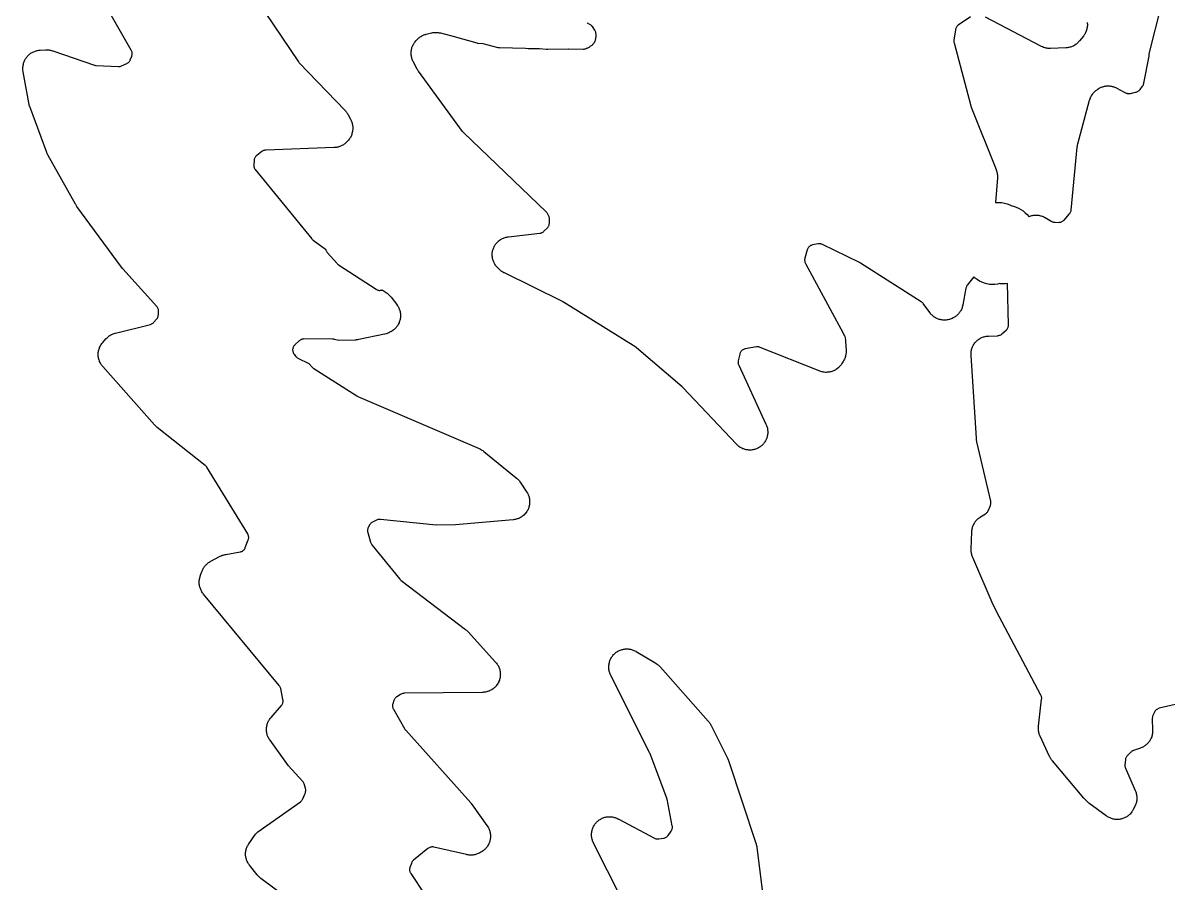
# Model space of a CAD drawing. Header units: millimetres. Extents: x 0 to 194, y 0 to 298.
# Drawn here: x 0.5 to 50.5, y 151.4 to 189 of the extents above; entities that cross this region are included whole.
import ezdxf

# ---------------------------------------------------------------- set-up
doc = ezdxf.new("R2010")
doc.units = ezdxf.units.MM
doc.layers.add('CUT', color=7, linetype='CONTINUOUS')

msp = doc.modelspace()

# ---------------------------------------------------------------- linework, layer by layer
at = {"layer": 'CUT'}
for points in [[(12.5627, 150.355), (10.8647, 151.6258), (10.8493, 151.6378), (10.8191, 151.6625), (10.79, 151.6886), (10.769, 151.709), (10.7423, 151.7375), (10.7168, 151.7671), (10.7043, 151.7822), (10.3696, 152.2067), (10.3567, 152.2239), (10.3317, 152.259), (10.3083, 152.2952), (10.2922, 152.3232), (10.2725, 152.3615), (10.2591, 152.3908), (10.2431, 152.4308), (10.2325, 152.4613), (10.2204, 152.5027), (10.2129, 152.534), (10.2048, 152.5764), (10.2003, 152.6083), (10.1963, 152.6512), (10.1949, 152.6814), (10.1962, 152.7227), (10.1988, 152.7548), (10.2042, 152.7975), (10.2099, 152.8292), (10.2194, 152.8712), (10.228, 152.9022), (10.2415, 152.9431), (10.2531, 152.9732), (10.2704, 153.0126), (10.2848, 153.0414), (10.3058, 153.079), (10.3285, 153.1155), (10.3404, 153.1334), (10.6354, 153.5593), (10.6472, 153.5756), (10.6705, 153.6062), (10.6824, 153.6165), (10.7158, 153.6426), (10.7329, 153.6553), (12.5958, 154.9742), (12.6204, 154.9936), (12.6428, 155.0155), (12.6629, 155.0396), (12.6803, 155.0656), (12.6949, 155.0933), (12.791, 155.3018), (12.8019, 155.3286), (12.8101, 155.3564), (12.8156, 155.3848), (12.8164, 155.3932), (12.8228, 155.4201), (12.8268, 155.4492), (12.828, 155.4786), (12.8262, 155.508), (12.8216, 155.5371), (12.8142, 155.5656), (12.7538, 155.7575), (12.7424, 155.7879), (12.7278, 155.8168), (12.7101, 155.8441), (12.6896, 155.8692), (12.0766, 156.5437), (11.2649, 157.6579), (11.2526, 157.6757), (11.2288, 157.7118), (11.2068, 157.7491), (11.1917, 157.7778), (11.1733, 157.817), (11.161, 157.847), (11.1466, 157.8878), (11.1372, 157.9189), (11.1267, 157.9609), (11.1204, 157.9927), (11.114, 158.0355), (11.1107, 158.0677), (11.1085, 158.111), (11.1083, 158.1434), (11.1103, 158.1866), (11.1132, 158.2189), (11.1193, 158.2618), (11.1254, 158.2936), (11.1355, 158.3357), (11.1446, 158.3668), (11.1588, 158.4077), (11.1708, 158.4378), (11.1888, 158.4772), (11.2037, 158.506), (11.2254, 158.5435), (11.243, 158.5707), (11.2682, 158.6059), (11.2951, 158.6398), (11.3089, 158.6565), (11.7629, 159.1764), (11.7819, 159.2005), (11.7983, 159.2264), (11.8119, 159.2538), (11.8227, 159.2825), (11.8305, 159.3121), (11.8353, 159.3424), (11.8369, 159.373), (11.8354, 159.4036), (11.8308, 159.4339), (11.7314, 159.9193), (11.7241, 159.9477), (11.714, 159.9753), (11.7014, 160.0018), (11.6862, 160.0269), (11.6686, 160.0504), (8.3597, 164.0477), (8.3454, 164.0659), (8.3178, 164.1029), (8.2921, 164.1414), (8.2744, 164.1711), (8.2528, 164.212), (8.2383, 164.2434), (8.221, 164.2863), (8.2097, 164.319), (8.1969, 164.3635), (8.1891, 164.3972), (8.1809, 164.4427), (8.1765, 164.477), (8.1731, 164.5231), (8.1723, 164.5577), (8.1736, 164.604), (8.1763, 164.6385), (8.1824, 164.6843), (8.1887, 164.7184), (8.1994, 164.7633), (8.2124, 164.8077), (8.2194, 164.8297), (8.2901, 165.0318), (8.2974, 165.0512), (8.313, 165.0898), (8.3302, 165.1276), (8.3445, 165.1553), (8.3652, 165.1914), (8.382, 165.2177), (8.4059, 165.2517), (8.425, 165.2763), (8.452, 165.3079), (8.4733, 165.3306), (8.5031, 165.3597), (8.5264, 165.3803), (8.5587, 165.4065), (8.5839, 165.4249), (8.6185, 165.4479), (8.6541, 165.4693), (8.6722, 165.4796), (9.0645, 165.6912), (9.0865, 165.7024), (9.1312, 165.7234), (9.1769, 165.7419), (9.2119, 165.7539), (9.2594, 165.7673), (9.3076, 165.7781), (9.3318, 165.7828), (9.9546, 165.8867), (9.9824, 165.8927), (10.0094, 165.9013), (10.0356, 165.9124), (10.0606, 165.926), (10.0841, 165.9418), (10.1061, 165.9598), (10.1263, 165.9799), (10.1445, 166.0017), (10.1605, 166.0251), (10.1743, 166.05), (10.1856, 166.076), (10.3148, 166.4159), (10.3241, 166.4448), (10.3305, 166.4746), (10.3338, 166.5049), (10.3341, 166.5354), (10.3312, 166.5657), (10.3253, 166.5956), (10.3164, 166.6247), (10.3046, 166.6527), (10.29, 166.6795), (8.4995, 169.594), (8.4847, 169.6158), (8.4681, 169.6362), (8.4498, 169.6551), (8.4299, 169.6723), (6.3292, 171.3327), (6.3138, 171.3455), (6.2837, 171.3715), (6.2547, 171.399), (6.227, 171.4276), (6.2134, 171.4423), (3.9608, 173.9871), (3.9469, 174.0037), (3.9197, 174.0376), (3.8942, 174.0727), (3.8764, 174.0999), (3.8544, 174.1373), (3.8393, 174.1661), (3.821, 174.2054), (3.8087, 174.2355), (3.7943, 174.2765), (3.785, 174.3076), (3.7746, 174.3498), (3.7683, 174.3817), (3.762, 174.4246), (3.7589, 174.457), (3.7568, 174.5003), (3.7567, 174.5328), (3.7588, 174.5762), (3.7619, 174.6085), (3.7681, 174.6515), (3.7743, 174.6834), (3.7847, 174.7256), (3.7939, 174.7567), (3.8083, 174.7977), (3.8205, 174.8278), (3.8387, 174.8672), (3.8538, 174.896), (3.8757, 174.9335), (3.8935, 174.9607), (3.9189, 174.9958), (3.946, 175.0297), (3.96, 175.0463), (4.0966, 175.2012), (4.112, 175.2178), (4.1436, 175.2502), (4.1768, 175.281), (4.2029, 175.3027), (4.239, 175.33), (4.2671, 175.3491), (4.3058, 175.3726), (4.3357, 175.3887), (4.3766, 175.4082), (4.4079, 175.4213), (4.4505, 175.4366), (4.4939, 175.4497), (4.5157, 175.4557), (6.0362, 175.8334), (6.0651, 175.8421), (6.0929, 175.8537), (6.1195, 175.868), (6.1444, 175.8849), (6.1675, 175.9043), (6.1886, 175.9258), (6.3118, 176.065), (6.3299, 176.0877), (6.3458, 176.112), (6.3593, 176.1377), (6.3702, 176.1646), (6.3784, 176.1925), (6.384, 176.221), (6.3867, 176.2499), (6.3938, 176.402), (6.3937, 176.4312), (6.3908, 176.4603), (6.3851, 176.4889), (6.3766, 176.5169), (6.3655, 176.5438), (6.3517, 176.5696), (6.3356, 176.5939), (6.3171, 176.6166), (4.8397, 178.2591), (4.8254, 178.2758), (4.7907, 178.3184), (4.7773, 178.3357), (2.8272, 180.9834), (2.8111, 181.0067), (2.7729, 181.066), (2.7584, 181.0903), (1.5703, 183.2182), (1.5622, 183.2334), (1.5466, 183.2642), (1.5321, 183.2955), (1.5188, 183.3274), (1.5125, 183.3435), (0.7652, 185.3549), (0.7586, 185.3739), (0.7464, 185.412), (0.7358, 185.4506), (0.727, 185.4897), (0.723, 185.5093), (0.4801, 186.8624), (0.4764, 186.8868), (0.4704, 186.9358), (0.467, 186.9851), (0.4665, 187.0221), (0.4686, 187.0715), (0.4734, 187.1206), (0.476, 187.1416), (0.4793, 187.16), (0.488, 187.2029), (0.4989, 187.2455), (0.5085, 187.2769), (0.5235, 187.3182), (0.5362, 187.3485), (0.5551, 187.3881), (0.5707, 187.4171), (0.5933, 187.4547), (0.6117, 187.482), (0.6379, 187.5172), (0.6588, 187.5426), (0.6883, 187.5751), (0.7116, 187.5983), (0.7442, 187.6278), (0.7696, 187.6486), (0.8049, 187.6748), (0.8322, 187.6931), (0.8699, 187.7156), (0.8989, 187.7311), (0.9386, 187.75), (0.9689, 187.7626), (1.0102, 187.7774), (1.0417, 187.787), (1.0843, 187.7978), (1.1165, 187.8042), (1.1599, 187.8108), (1.2036, 187.8152), (1.2255, 187.8169), (1.4612, 187.8292), (1.4827, 187.8298), (1.5257, 187.83), (1.5687, 187.8281), (1.6008, 187.8251), (1.6434, 187.8192), (1.6751, 187.8132), (1.7169, 187.8031), (1.7582, 187.7911), (1.7787, 187.7847), (3.5885, 187.1635), (3.6154, 187.1557), (3.643, 187.1504), (3.6709, 187.1476), (4.6372, 187.0994), (4.6655, 187.0993), (4.6938, 187.1019), (4.7216, 187.1072), (4.7489, 187.1151), (4.7753, 187.1255), (5.0035, 187.2282), (5.0297, 187.2416), (5.0544, 187.2575), (5.0775, 187.2757), (5.0987, 187.2961), (5.1178, 187.3185), (5.1346, 187.3426), (5.149, 187.3683), (5.1607, 187.3952), (5.2221, 187.5566), (5.2311, 187.5845), (5.2374, 187.6132), (5.2409, 187.6423), (5.2415, 187.6716), (5.2393, 187.7008), (5.2342, 187.7297), (5.2263, 187.758), (5.2157, 187.7853), (5.2024, 187.8115), (2.886, 191.8858)], [(41.8704, 189.2685), (41.3449, 188.9082), (41.3204, 188.8895), (41.2981, 188.8685), (41.2779, 188.8452), (41.2603, 188.8201), (41.2453, 188.7932), (41.2332, 188.765), (41.224, 188.7357), (41.2179, 188.7055), (41.1498, 188.2542), (41.1467, 188.2236), (41.1469, 188.1928), (41.1501, 188.1622), (41.1565, 188.1322), (41.8894, 185.3815), (41.8945, 185.3643), (41.9023, 185.341), (41.9084, 185.3241), (42.9943, 182.6053), (43.0014, 182.5862), (43.0148, 182.5477), (43.0265, 182.5085), (43.0339, 182.4788), (43.0419, 182.4388), (43.0466, 182.4086), (43.051, 182.368), (43.0529, 182.3375), (43.0536, 182.2967), (43.0524, 182.2559), (43.0514, 182.2355), (42.9714, 181.1542), (43.0116, 181.1593), (43.1302, 181.1627), (43.2486, 181.1543), (43.3656, 181.1343), (43.48, 181.1028), (43.5907, 181.0602), (43.6854, 181.0125), (43.7572, 180.9973), (43.8702, 180.9615), (43.9792, 180.9147), (44.083, 180.8573), (44.1807, 180.79), (44.2712, 180.7134), (44.3537, 180.6282), (44.4231, 180.5407), (44.4378, 180.5473), (44.4794, 180.5633), (44.5111, 180.5738), (44.554, 180.5856), (44.5866, 180.5929), (44.6305, 180.6004), (44.6637, 180.6045), (44.7081, 180.6076), (44.7415, 180.6083), (44.786, 180.6071), (44.8193, 180.6045), (44.8635, 180.5989), (44.8964, 180.593), (44.9398, 180.583), (44.9719, 180.5739), (45.0141, 180.5597), (45.0452, 180.5475), (45.0858, 180.5291), (45.1255, 180.5088), (45.145, 180.4981), (45.4271, 180.3354), (45.454, 180.3216), (45.482, 180.3106), (45.5111, 180.3025), (45.5408, 180.2974), (45.5708, 180.2953), (45.7354, 180.2918), (45.7643, 180.2926), (45.7929, 180.2962), (45.8211, 180.3024), (45.8485, 180.3114), (45.875, 180.323), (45.9002, 180.337), (45.9239, 180.3534), (45.946, 180.372), (45.9661, 180.3927), (46.2027, 180.6593), (46.2223, 180.6839), (46.2392, 180.7104), (46.2533, 180.7386), (46.2643, 180.768), (46.2722, 180.7985), (46.2768, 180.8296), (46.5423, 183.5795), (46.5445, 183.5982), (46.5497, 183.6354), (46.5564, 183.6724), (46.5647, 183.7091), (46.5692, 183.7274), (47.0819, 185.6283), (47.0879, 185.6486), (47.1008, 185.6888), (47.1156, 185.7284), (47.1281, 185.7575), (47.1465, 185.7955), (47.1616, 185.8234), (47.1836, 185.8595), (47.2012, 185.8858), (47.2265, 185.9197), (47.2465, 185.9442), (47.2748, 185.9756), (47.2971, 185.9981), (47.3282, 186.0267), (47.3606, 186.0538), (47.3771, 186.067), (47.406, 186.0889), (47.4234, 186.1015), (47.4587, 186.1257), (47.4951, 186.1482), (47.5231, 186.1638), (47.5615, 186.1828), (47.5909, 186.1956), (47.6308, 186.2108), (47.6613, 186.2208), (47.7026, 186.2322), (47.7339, 186.2392), (47.776, 186.2466), (47.8079, 186.2506), (47.8505, 186.254), (47.8826, 186.255), (47.9254, 186.2543), (47.9574, 186.2522), (47.9999, 186.2474), (48.0316, 186.2423), (48.0735, 186.2335), (48.1045, 186.2255), (48.1454, 186.2127), (48.1755, 186.2017), (48.215, 186.1852), (48.2536, 186.1668), (48.2727, 186.1571), (48.5977, 185.9826), (48.6088, 185.976), (48.6187, 185.9714), (48.6495, 185.9549), (48.6751, 185.9427), (48.7017, 185.9329), (48.7292, 185.9257), (48.7572, 185.9212), (48.7855, 185.9193), (48.8138, 185.9201), (48.842, 185.9235), (48.8697, 185.9296), (49.026, 185.9719), (49.0824, 185.9787), (49.1127, 185.9839), (49.1422, 185.9921), (49.1707, 186.0034), (49.198, 186.0175), (49.2236, 186.0343), (49.2475, 186.0536), (49.2692, 186.0752), (49.2886, 186.099), (49.3984, 186.2485), (49.4164, 186.2762), (49.4314, 186.3056), (49.4429, 186.3365), (49.451, 186.3685), (49.6823, 187.551), (49.6869, 187.5846), (49.6877, 187.6186), (49.6848, 187.6508), (50.2181, 189.7812)], [(11.0465, 189.465), (12.5143, 187.3071), (12.5292, 187.2871), (12.5457, 187.2684), (14.5438, 185.182), (14.5576, 185.167), (14.5844, 185.1362), (14.6099, 185.1043), (14.6279, 185.0795), (14.6503, 185.0454), (14.6712, 185.0104), (14.6812, 184.9926), (14.7867, 184.7956), (14.7961, 184.7769), (14.8141, 184.7391), (14.8303, 184.7006), (14.8412, 184.6711), (14.8537, 184.6312), (14.8618, 184.6009), (14.8706, 184.56), (14.8758, 184.5291), (14.8807, 184.4876), (14.883, 184.4563), (14.8841, 184.4145), (14.8835, 184.3831), (14.8807, 184.3414), (14.876, 184.2998), (14.8733, 184.2803), (14.8692, 184.2586), (14.8595, 184.2134), (14.8475, 184.1687), (14.8368, 184.1357), (14.8202, 184.0925), (14.8062, 184.0608), (14.7853, 184.0195), (14.768, 183.9894), (14.743, 183.9505), (14.7228, 183.9223), (14.6939, 183.8861), (14.6632, 183.8515), (14.6474, 183.8346), (14.6134, 183.8001), (14.5981, 183.7853), (14.567, 183.7565), (14.5345, 183.7292), (14.5092, 183.7099), (14.4742, 183.6857), (14.4472, 183.6689), (14.4102, 183.6482), (14.3817, 183.634), (14.3428, 183.6168), (14.3132, 183.6053), (14.2729, 183.5919), (14.2422, 183.5833), (14.2009, 183.5738), (14.1695, 183.5681), (14.1275, 183.5625), (14.0852, 183.5589), (14.0639, 183.5576), (11.0764, 183.4439), (11.0459, 183.4412), (11.0158, 183.4354), (10.9864, 183.4265), (10.9581, 183.4146), (10.9311, 183.4), (10.9058, 183.3826), (10.6877, 183.2161), (10.6662, 183.198), (10.6464, 183.178), (10.6286, 183.1562), (10.6129, 183.1328), (10.5995, 183.108), (10.5885, 183.0821), (10.58, 183.0553), (10.574, 183.0278), (10.5706, 182.9999), (10.5564, 182.8094), (10.5557, 182.7809), (10.5576, 182.7526), (10.5622, 182.7245), (10.5695, 182.697), (10.5793, 182.6704), (10.5916, 182.6447), (10.6062, 182.6204), (10.6231, 182.5975), (13.0951, 179.5672), (13.1126, 179.5475), (13.1318, 179.5295), (13.1524, 179.5132), (13.6972, 179.1216), (13.6993, 179.1099), (13.7075, 179.0812), (13.7185, 179.0534), (13.7322, 179.0268), (13.7485, 179.0017), (13.7672, 178.9784), (14.2004, 178.4904), (14.219, 178.4713), (14.2392, 178.4539), (14.2608, 178.4384), (15.8991, 177.3687), (15.9249, 177.3537), (15.952, 177.3413), (15.9802, 177.3316), (16.0093, 177.3248), (16.0389, 177.3209), (16.0687, 177.32), (16.0984, 177.322), (16.1279, 177.327), (16.1566, 177.3349), (16.1737, 177.3415), (16.378, 177.1946), (16.3955, 177.1813), (16.4299, 177.154), (16.4629, 177.125), (16.4865, 177.1021), (16.5165, 177.07), (16.5449, 177.0365), (16.5587, 177.0194), (16.8012, 176.7034), (16.8145, 176.6852), (16.84, 176.6483), (16.8637, 176.6101), (16.8799, 176.5806), (16.8997, 176.5403), (16.9129, 176.5093), (16.9285, 176.4672), (16.9386, 176.4351), (16.95, 176.3916), (16.9568, 176.3587), (16.9637, 176.3143), (16.9673, 176.2808), (16.9697, 176.2359), (16.9699, 176.2023), (16.9679, 176.1574), (16.9647, 176.1239), (16.9582, 176.0794), (16.9517, 176.0464), (16.9408, 176.0028), (16.9311, 175.9706), (16.9159, 175.9283), (16.903, 175.8972), (16.8836, 175.8567), (16.8677, 175.8271), (16.8444, 175.7886), (16.8255, 175.7607), (16.7986, 175.7248), (16.777, 175.6989), (16.7466, 175.6659), (16.7226, 175.6423), (16.689, 175.6124), (16.6628, 175.5914), (16.6264, 175.565), (16.5887, 175.5405), (16.5696, 175.5287), (16.5221, 175.5011), (16.501, 175.4896), (16.4582, 175.4676), (16.4143, 175.448), (16.3806, 175.4351), (16.3349, 175.4203), (16.2884, 175.408), (16.265, 175.4024), (15.1474, 175.1689), (15.1287, 175.1654), (15.0912, 175.1592), (15.0536, 175.1546), (15.0157, 175.1516), (14.9968, 175.1505), (14.2689, 175.1235), (14.0864, 175.1784), (14.0583, 175.1854), (14.0297, 175.1897), (14.0008, 175.1912), (12.7456, 175.195), (12.7175, 175.1937), (12.6896, 175.1899), (12.6622, 175.1834), (12.6355, 175.1744), (12.6098, 175.1629), (12.5853, 175.1491), (12.5622, 175.133), (12.5407, 175.1149), (12.3499, 174.9378), (12.3294, 174.9169), (12.311, 174.894), (12.295, 174.8695), (12.2815, 174.8435), (12.2705, 174.8163), (12.2623, 174.7882), (12.2568, 174.7594), (12.2542, 174.7302), (12.2544, 174.7009), (12.2575, 174.6718), (12.2634, 174.6431), (12.2721, 174.6151), (12.2835, 174.5881), (12.2974, 174.5623), (12.3138, 174.538), (12.3794, 174.4505), (12.3972, 174.4289), (12.417, 174.409), (12.4386, 174.3911), (12.4617, 174.3752), (12.4862, 174.3616), (12.957, 174.1282), (12.9628, 174.1257), (13.1116, 173.9589), (13.131, 173.9392), (13.152, 173.9213), (13.1746, 173.9054), (15.065, 172.7045), (15.0858, 172.6925), (15.1074, 172.6822), (20.4089, 170.4026), (20.4277, 170.394), (20.4648, 170.376), (20.5011, 170.3562), (20.5276, 170.3402), (20.5619, 170.3172), (20.5952, 170.2927), (20.6115, 170.28), (22.0255, 169.1327), (22.043, 169.1178), (22.0771, 169.0871), (22.1096, 169.0546), (22.1327, 169.0291), (22.1618, 168.9936), (22.1889, 168.9566), (22.2021, 168.9377), (22.4771, 168.5205), (22.4888, 168.5017), (22.5113, 168.4637), (22.5318, 168.4246), (22.5458, 168.3946), (22.5625, 168.3536), (22.5734, 168.3224), (22.586, 168.28), (22.5938, 168.2478), (22.6021, 168.2044), (22.6068, 168.1716), (22.6108, 168.1276), (22.6122, 168.0945), (22.6119, 168.0504), (22.61, 168.0173), (22.6054, 167.9733), (22.6003, 167.9406), (22.5914, 167.8973), (22.5831, 167.8653), (22.57, 167.8231), (22.5586, 167.792), (22.5414, 167.7513), (22.527, 167.7215), (22.5059, 167.6826), (22.4886, 167.6544), (22.4638, 167.6178), (22.4439, 167.5914), (22.4156, 167.5574), (22.3932, 167.533), (22.3617, 167.502), (22.337, 167.48), (22.3026, 167.4522), (22.2758, 167.4327), (22.2389, 167.4084), (22.2104, 167.3916), (22.1712, 167.3711), (22.1412, 167.3572), (22.1002, 167.3406), (22.069, 167.3297), (22.0266, 167.3172), (21.9944, 167.3095), (21.951, 167.3012), (21.9072, 167.2951), (21.8852, 167.2925), (19.378, 167.0668), (18.5273, 167.0613), (16.0894, 167.3116), (16.0612, 167.3132), (16.0329, 167.312), (16.0049, 167.3083), (15.9773, 167.3019), (15.9505, 167.2929), (15.9246, 167.2815), (15.7398, 167.1891), (15.7158, 167.1757), (15.6932, 167.1602), (15.672, 167.1426), (15.6526, 167.1233), (15.635, 167.1022), (15.6194, 167.0796), (15.606, 167.0557), (15.5542, 166.953), (15.5428, 166.9274), (15.5339, 166.9009), (15.5274, 166.8737), (15.5235, 166.846), (15.5222, 166.818), (15.5235, 166.7901), (15.5274, 166.7624), (15.5339, 166.7351), (15.6561, 166.31), (15.666, 166.2812), (15.6787, 166.2537), (15.6941, 166.2275), (15.7121, 166.2031), (16.9455, 164.6931), (16.9694, 164.6672), (16.9961, 164.6443), (19.8043, 162.5054), (19.8204, 162.4926), (19.852, 162.4661), (19.8823, 162.4383), (19.9114, 162.4091), (19.9256, 162.3941), (21.1196, 161.0775), (21.1343, 161.0605), (21.1627, 161.0258), (21.1894, 160.9897), (21.208, 160.9617), (21.231, 160.9231), (21.2467, 160.8934), (21.2657, 160.8527), (21.2784, 160.8216), (21.2933, 160.7793), (21.3028, 160.747), (21.3134, 160.7034), (21.3196, 160.6704), (21.3258, 160.6259), (21.3288, 160.5924), (21.3305, 160.5476), (21.3301, 160.5139), (21.3273, 160.4691), (21.3235, 160.4357), (21.3163, 160.3914), (21.3092, 160.3585), (21.2976, 160.3152), (21.2873, 160.2832), (21.2715, 160.2412), (21.258, 160.2104), (21.2381, 160.1702), (21.2216, 160.1408), (21.1978, 160.1028), (21.1785, 160.0753), (21.1509, 160.0399), (21.129, 160.0144), (21.0981, 159.9818), (21.0737, 159.9587), (21.0397, 159.9294), (21.0131, 159.9088), (20.9764, 159.883), (20.9479, 159.8651), (20.9087, 159.8432), (20.8786, 159.8282), (20.8375, 159.8103), (20.806, 159.7984), (20.7633, 159.7847), (20.7308, 159.776), (20.6869, 159.7666), (20.6537, 159.7611), (20.6091, 159.7561), (20.5644, 159.7534), (20.5419, 159.7525), (17.1302, 159.712), (17.1027, 159.7104), (17.0754, 159.7062), (17.0486, 159.6996), (17.0225, 159.6906), (16.9974, 159.6792), (16.9734, 159.6655), (16.8022, 159.5573), (16.7778, 159.5401), (16.7552, 159.5205), (16.7347, 159.4989), (16.7164, 159.4753), (16.7006, 159.45), (16.6874, 159.4232), (16.6769, 159.3953), (16.6316, 159.2542), (16.6244, 159.2273), (16.6196, 159.1998), (16.6175, 159.172), (16.6179, 159.1441), (16.6209, 159.1164), (16.6265, 159.0891), (16.6346, 159.0624), (16.6451, 159.0366), (16.6579, 159.0119), (17.1618, 158.1446), (17.1784, 158.1191), (17.1975, 158.0954), (20.0358, 154.9192), (20.0517, 154.9004), (20.0901, 154.8524), (20.1049, 154.8328), (20.7475, 153.9324), (20.76, 153.9139), (20.7841, 153.8764), (20.8063, 153.8377), (20.8215, 153.8079), (20.8397, 153.7672), (20.8519, 153.7361), (20.866, 153.6937), (20.875, 153.6616), (20.8849, 153.618), (20.8906, 153.5851), (20.8961, 153.5409), (20.8986, 153.5075), (20.8997, 153.4629), (20.8989, 153.4295), (20.8956, 153.385), (20.8914, 153.3519), (20.8837, 153.3079), (20.8763, 153.2753), (20.8643, 153.2324), (20.8537, 153.2007), (20.8375, 153.1591), (20.8238, 153.1286), (20.8035, 153.0889), (20.7869, 153.0599), (20.7628, 153.0223), (20.7434, 152.9951), (20.7157, 152.9602), (20.6937, 152.935), (20.6626, 152.903), (20.6382, 152.8801), (20.6042, 152.8513), (20.5777, 152.831), (20.5409, 152.8057), (20.503, 152.7822), (20.4837, 152.771), (20.4312, 152.742), (20.4104, 152.7312), (20.3682, 152.7107), (20.3249, 152.6924), (20.2919, 152.6804), (20.247, 152.6667), (20.2128, 152.6583), (20.1667, 152.6493), (20.1319, 152.6445), (20.0852, 152.6404), (20.05, 152.6392), (20.0031, 152.64), (19.968, 152.6425), (19.9214, 152.6482), (19.8752, 152.6563), (19.8522, 152.661), (18.4229, 152.9902), (18.393, 152.9955), (18.3627, 152.9978), (18.3323, 152.997), (18.3022, 152.9931), (18.2726, 152.9862), (18.2439, 152.9763), (18.2163, 152.9636), (18.1901, 152.9481), (18.1657, 152.9301), (17.5383, 152.4171), (17.5176, 152.3985), (17.4987, 152.378), (17.4818, 152.3559), (17.467, 152.3323), (17.4544, 152.3074), (17.4442, 152.2814), (17.381, 152.0954), (17.3726, 152.0661), (17.3673, 152.0362), (17.3651, 152.0058), (17.3659, 151.9754), (17.3698, 151.9452), (17.3767, 151.9156), (17.3866, 151.8869), (17.3994, 151.8593), (17.4149, 151.8331), (19.2041, 149.1328)], [(46.9807, 189.0205), (46.9824, 188.9989), (46.9847, 188.9557), (46.985, 188.9124), (46.9836, 188.88), (46.9796, 188.8369), (46.9751, 188.8047), (46.9671, 188.7622), (46.9595, 188.7306), (46.9474, 188.689), (46.9369, 188.6584), (46.9208, 188.6181), (46.9073, 188.5886), (46.8875, 188.5501), (46.8713, 188.522), (46.8478, 188.4856), (46.8226, 188.4504), (46.8096, 188.4331), (46.6453, 188.2251), (46.6316, 188.2086), (46.6033, 188.1761), (46.5735, 188.145), (46.55, 188.1228), (46.5174, 188.0947), (46.4919, 188.0748), (46.4567, 188.0499), (46.4295, 188.0326), (46.392, 188.0112), (46.3633, 187.9966), (46.324, 187.9789), (46.2939, 187.9671), (46.2531, 187.9532), (46.2221, 187.9443), (46.1801, 187.9344), (46.1484, 187.9285), (46.1057, 187.9227), (46.0628, 187.9189), (46.0413, 187.9176), (45.374, 187.891), (45.3504, 187.8907), (45.3034, 187.8913), (45.2564, 187.8943), (45.2213, 187.8985), (45.1749, 187.9064), (45.1405, 187.9142), (45.0952, 187.9269), (45.0618, 187.9383), (45.018, 187.9557), (44.9753, 187.9754), (44.9541, 187.9858), (42.5387, 189.255)], [(50.9515, 159.2507), (50.1254, 159.0583), (50.0966, 159.05), (50.0687, 159.0389), (50.0421, 159.0251), (50.017, 159.0087), (49.9936, 158.9898), (49.9723, 158.9688), (49.9531, 158.9456), (49.9364, 158.9207), (49.9222, 158.8943), (49.8482, 158.7377), (49.8373, 158.7114), (49.8289, 158.6841), (49.8231, 158.6562), (49.82, 158.6279), (49.8196, 158.5994), (49.8363, 158.1034), (49.8365, 158.0815), (49.8358, 158.0377), (49.8331, 157.994), (49.8294, 157.9614), (49.8224, 157.9182), (49.8155, 157.8861), (49.8043, 157.8438), (49.7944, 157.8125), (49.7792, 157.7715), (49.7663, 157.7413), (49.7471, 157.702), (49.7313, 157.6732), (49.7084, 157.6359), (49.6899, 157.6088), (49.6635, 157.5739), (49.6425, 157.5488), (49.6128, 157.5166), (49.5894, 157.4936), (49.5567, 157.4645), (49.5312, 157.4438), (49.4959, 157.418), (49.4685, 157.4), (49.4308, 157.3777), (49.4018, 157.3624), (49.3621, 157.3439), (49.3216, 157.3274), (49.3011, 157.3196), (48.9988, 157.2131), (48.9738, 157.2029), (48.9498, 157.1906), (48.9269, 157.1762), (48.9055, 157.1597), (48.8856, 157.1414), (48.7305, 156.9851), (48.7106, 156.963), (48.693, 156.939), (48.6779, 156.9133), (48.6654, 156.8863), (48.6556, 156.8582), (48.6486, 156.8292), (48.6446, 156.7998), (48.6263, 156.5886), (48.6252, 156.5589), (48.627, 156.5291), (48.6318, 156.4997), (48.6395, 156.4709), (48.65, 156.4431), (49.0777, 155.4596), (49.0858, 155.4396), (49.1011, 155.3993), (49.1144, 155.3583), (49.1229, 155.3271), (49.1322, 155.285), (49.1377, 155.2532), (49.143, 155.2104), (49.1454, 155.1781), (49.1465, 155.135), (49.1459, 155.1027), (49.1429, 155.0597), (49.1391, 155.0276), (49.132, 154.9851), (49.1252, 154.9535), (49.114, 154.9118), (49.1042, 154.881), (49.0891, 154.8406), (49.0721, 154.801), (49.0632, 154.7814), (48.9992, 154.65), (48.9892, 154.6306), (48.9682, 154.5923), (48.9454, 154.555), (48.9269, 154.528), (48.9005, 154.4931), (48.8795, 154.468), (48.8499, 154.4358), (48.8266, 154.4129), (48.794, 154.3838), (48.7686, 154.3631), (48.7333, 154.3373), (48.706, 154.3193), (48.6683, 154.297), (48.6394, 154.2817), (48.5998, 154.2632), (48.5695, 154.2508), (48.5283, 154.2362), (48.4969, 154.2268), (48.4545, 154.2162), (48.4224, 154.2099), (48.3791, 154.2036), (48.3466, 154.2004), (48.3029, 154.1982), (48.2702, 154.1982), (48.2265, 154.2003), (48.1939, 154.2035), (48.1507, 154.2099), (48.1185, 154.2162), (48.0761, 154.2267), (48.0447, 154.2361), (48.0035, 154.2507), (47.9732, 154.2631), (47.9336, 154.2816), (47.9047, 154.2969), (47.8671, 154.3191), (47.8306, 154.3432), (47.8126, 154.3556), (47.0447, 154.9174), (47.033, 154.9264), (46.8284, 155.1341), (45.4579, 156.7569), (45.4455, 156.7724), (45.4213, 156.8037), (45.3985, 156.8361), (45.3825, 156.8611), (45.3626, 156.8954), (45.3443, 156.9305), (45.3355, 156.9483), (44.9207, 157.8362), (44.9124, 157.8552), (44.8966, 157.8936), (44.8825, 157.9327), (44.8734, 157.9624), (44.863, 158.0026), (44.8567, 158.0331), (44.85, 158.0741), (44.8465, 158.105), (44.8437, 158.1464), (44.843, 158.1775), (44.844, 158.219), (44.847, 158.2604), (44.8489, 158.2811), (44.9863, 159.4514), (44.9883, 159.4816), (44.9873, 159.5117), (44.9832, 159.5417), (44.9762, 159.571), (44.9662, 159.5995), (44.9534, 159.6269), (42.998, 163.3173), (42.9478, 163.4179), (42.9393, 163.4348), (42.9363, 163.4408), (42.8697, 163.5743), (41.9739, 165.6528), (41.9664, 165.6713), (41.9523, 165.7087), (41.9398, 165.7467), (41.9317, 165.7755), (41.9226, 165.8144), (41.9171, 165.8438), (41.9115, 165.8834), (41.9086, 165.9132), (41.9066, 165.9532), (41.9063, 165.9931), (41.9066, 166.0131), (41.9346, 166.7615), (41.936, 166.7834), (41.9397, 166.8271), (41.9456, 166.8706), (41.9517, 166.903), (41.9618, 166.9457), (41.9709, 166.9773), (41.9852, 167.0188), (41.9973, 167.0494), (42.0156, 167.0894), (42.0307, 167.1186), (42.0527, 167.1566), (42.0706, 167.1842), (42.0962, 167.2198), (42.1167, 167.2456), (42.1457, 167.2786), (42.1685, 167.3022), (42.2006, 167.3322), (42.2257, 167.3535), (42.2605, 167.3802), (42.2966, 167.4052), (42.315, 167.4173), (42.5267, 167.5492), (42.5516, 167.5665), (42.5746, 167.5862), (42.5956, 167.6082), (42.6141, 167.6321), (42.6302, 167.6578), (42.6436, 167.6851), (42.7447, 167.9195), (42.7557, 167.9493), (42.7635, 167.9802), (42.768, 168.0116), (42.7692, 168.0434), (42.7669, 168.0751), (42.7614, 168.1064), (42.1553, 170.7075), (42.1515, 170.7257), (42.1446, 170.762), (42.1391, 170.7987), (42.1352, 170.8355), (42.1337, 170.854), (41.9012, 174.4739), (41.9003, 174.4963), (41.8997, 174.5411), (41.9013, 174.586), (41.9041, 174.6195), (41.9102, 174.6639), (41.9164, 174.697), (41.9268, 174.7406), (41.9363, 174.7729), (41.951, 174.8153), (41.9637, 174.8464), (41.9826, 174.8871), (41.9982, 174.9169), (42.0211, 174.9555), (42.0396, 174.9835), (42.0662, 175.0196), (42.0875, 175.0457), (42.1175, 175.079), (42.1413, 175.1028), (42.1745, 175.133), (42.2005, 175.1543), (42.2366, 175.181), (42.2646, 175.1996), (42.3031, 175.2226), (42.3328, 175.2383), (42.3735, 175.2573), (42.4046, 175.27), (42.4469, 175.2849), (42.4791, 175.2945), (42.5228, 175.305), (42.5558, 175.3113), (42.6002, 175.3175), (42.6449, 175.3215), (42.6673, 175.3229), (43.0583, 175.3379), (43.0882, 175.3406), (43.1176, 175.3462), (43.1463, 175.3547), (43.174, 175.366), (43.2005, 175.38), (43.2254, 175.3966), (43.2485, 175.4156), (43.4374, 175.5872), (43.4576, 175.6074), (43.4758, 175.6294), (43.4918, 175.653), (43.5055, 175.6781), (43.5167, 175.7043), (43.5255, 175.7315), (43.5315, 175.7594), (43.5349, 175.7877), (43.5356, 175.8163), (43.4934, 177.6223), (43.413, 177.6101), (43.2954, 177.6039), (43.1777, 177.6093), (43.1535, 177.6128), (43.0569, 177.5913), (42.9413, 177.5772), (42.8249, 177.5743), (42.7088, 177.5828), (42.5941, 177.6024), (42.4818, 177.6331), (42.373, 177.6745), (42.2687, 177.7262), (42.17, 177.7878), (42.0776, 177.8587), (42.0206, 177.912), (41.7383, 177.5494), (41.7218, 177.5259), (41.7076, 177.501), (41.6959, 177.4748), (41.6867, 177.4476), (41.6801, 177.4197), (41.5452, 176.6908), (41.5407, 176.6693), (41.5307, 176.6267), (41.5185, 176.5846), (41.5079, 176.5536), (41.4918, 176.5129), (41.4782, 176.483), (41.4582, 176.444), (41.4418, 176.4156), (41.418, 176.3788), (41.3989, 176.3521), (41.3717, 176.3178), (41.3501, 176.2931), (41.3197, 176.2616), (41.2958, 176.2391), (41.2625, 176.2107), (41.2365, 176.1906), (41.2006, 176.1656), (41.1635, 176.1423), (41.1446, 176.1311), (41.1325, 176.1244), (41.1133, 176.1142), (41.0743, 176.0947), (41.0345, 176.0772), (41.004, 176.0655), (40.9626, 176.0519), (40.9311, 176.0432), (40.8886, 176.0337), (40.8565, 176.0281), (40.8133, 176.0227), (40.7807, 176.0202), (40.7372, 176.0191), (40.7045, 176.0198), (40.6611, 176.0228), (40.6287, 176.0267), (40.5857, 176.0339), (40.5538, 176.0409), (40.5118, 176.0522), (40.4807, 176.0622), (40.44, 176.0776), (40.41, 176.0906), (40.3709, 176.1098), (40.3424, 176.1256), (40.3053, 176.1485), (40.2785, 176.167), (40.2438, 176.1934), (40.2188, 176.2144), (40.1869, 176.2441), (40.1641, 176.2674), (40.1352, 176.3), (40.1079, 176.3339), (40.0946, 176.3512), (39.8056, 176.7483), (39.788, 176.7702), (39.7685, 176.7903), (39.7472, 176.8085), (39.7243, 176.8247), (37.0738, 178.515), (37.0587, 178.524), (37.0378, 178.5356), (37.0223, 178.5437), (35.408, 179.3257), (35.3829, 179.3365), (35.3569, 179.3449), (35.3302, 179.351), (35.3031, 179.3546), (35.2758, 179.3557), (35.2485, 179.3543), (35.2214, 179.3504), (34.9736, 179.3035), (34.9441, 179.2963), (34.9155, 179.2862), (34.888, 179.2733), (34.862, 179.2576), (34.8377, 179.2394), (34.8153, 179.2189), (34.7952, 179.1961), (34.7774, 179.1715), (34.7623, 179.1452), (34.7499, 179.1175), (34.7403, 179.0886), (34.6392, 178.7226), (34.6329, 178.6946), (34.6292, 178.6661), (34.6284, 178.6375), (34.6302, 178.6088), (34.6348, 178.5805), (34.6421, 178.5528), (34.652, 178.5259), (34.6644, 178.5), (36.3163, 175.4444), (36.3274, 175.4224), (36.3485, 175.3777), (36.367, 175.332), (36.379, 175.297), (36.3925, 175.2495), (36.4006, 175.2134), (36.4088, 175.1647), (36.4143, 175.1157), (36.4163, 175.0911), (36.4385, 174.6972), (36.4393, 174.6741), (36.4395, 174.628), (36.4374, 174.582), (36.434, 174.5476), (36.4272, 174.502), (36.4203, 174.4681), (36.4088, 174.4235), (36.3986, 174.3905), (36.3826, 174.3473), (36.369, 174.3155), (36.3487, 174.2741), (36.3263, 174.2339), (36.3145, 174.214), (36.2556, 174.1197), (36.2436, 174.1016), (36.219, 174.0661), (36.1926, 174.0318), (36.1717, 174.007), (36.1421, 173.9754), (36.1189, 173.9528), (36.0864, 173.9242), (36.0611, 173.9039), (36.0261, 173.8785), (35.999, 173.8608), (35.9617, 173.8389), (35.9329, 173.8238), (35.8937, 173.8056), (35.8578, 173.791), (35.8156, 173.7762), (35.7754, 173.7643), (35.7305, 173.7535), (35.6965, 173.7472), (35.6507, 173.7411), (35.6162, 173.7382), (35.57, 173.7368), (35.5354, 173.7376), (35.4893, 173.7409), (35.455, 173.7452), (35.4095, 173.7532), (35.3758, 173.761), (35.3314, 173.7737), (35.2877, 173.7886), (35.266, 173.7966), (32.6844, 174.8295), (32.6584, 174.8385), (32.6316, 174.8452), (32.6044, 174.8493), (32.577, 174.8509), (32.5494, 174.85), (32.5221, 174.8466), (32.0358, 174.7631), (32.0071, 174.7567), (31.9792, 174.7475), (31.9523, 174.7356), (31.9267, 174.7212), (31.9026, 174.7043), (31.8803, 174.6851), (31.8599, 174.6639), (31.8418, 174.6407), (31.826, 174.6159), (31.8127, 174.5897), (31.8021, 174.5623), (31.7941, 174.5339), (31.7274, 174.2404), (31.7224, 174.2127), (31.7201, 174.1846), (31.7204, 174.1565), (31.7233, 174.1285), (31.7289, 174.1009), (31.737, 174.074), (31.7476, 174.0479), (32.9401, 171.4699), (32.9489, 171.4495), (32.9654, 171.4085), (32.98, 171.3668), (32.9893, 171.335), (32.9997, 171.2919), (33.0058, 171.2594), (33.0119, 171.2156), (33.0149, 171.1825), (33.0166, 171.1383), (33.0163, 171.1052), (33.0137, 171.061), (33.0101, 171.0276), (33.0034, 170.9849), (32.9963, 170.9506), (32.9852, 170.9077), (32.9756, 170.8769), (32.9606, 170.836), (32.948, 170.8059), (32.9291, 170.7667), (32.9136, 170.738), (32.891, 170.7007), (32.8728, 170.6736), (32.8467, 170.6387), (32.826, 170.6136), (32.7966, 170.5813), (32.7735, 170.5583), (32.7412, 170.529), (32.716, 170.5083), (32.681, 170.4824), (32.6539, 170.4642), (32.6166, 170.4417), (32.5879, 170.4263), (32.5486, 170.4075), (32.5185, 170.3949), (32.4775, 170.38), (32.4463, 170.3704), (32.4042, 170.3595), (32.3722, 170.353), (32.3292, 170.3462), (32.2967, 170.3428), (32.2532, 170.3403), (32.2206, 170.34), (32.1771, 170.3417), (32.1445, 170.3445), (32.1014, 170.3504), (32.0693, 170.3564), (32.0269, 170.3665), (31.9956, 170.3755), (31.9543, 170.3896), (31.924, 170.4017), (31.8844, 170.4197), (31.8553, 170.4346), (31.8176, 170.4564), (31.7902, 170.4741), (31.7547, 170.4994), (31.7291, 170.5196), (31.6963, 170.5482), (31.6649, 170.5784), (31.6495, 170.5939), (29.3113, 173.0697), (29.3002, 173.0809), (29.2846, 173.0958), (29.273, 173.1063), (27.2827, 174.8144), (27.2646, 174.8287), (27.2455, 174.8416), (24.0849, 176.803), (24.0724, 176.8103), (24.055, 176.82), (24.0422, 176.8267), (21.5073, 178.0792), (21.4853, 178.0908), (21.4422, 178.1152), (21.4004, 178.142), (21.3702, 178.1637), (21.3316, 178.1949), (21.2948, 178.2282), (21.2768, 178.2453), (21.2097, 178.3131), (21.1947, 178.329), (21.1654, 178.3615), (21.1378, 178.3955), (21.1184, 178.4219), (21.0942, 178.4583), (21.0774, 178.4865), (21.0568, 178.5251), (21.0429, 178.5548), (21.0262, 178.5952), (21.0151, 178.6261), (21.0024, 178.6679), (20.9945, 178.6997), (20.9859, 178.7427), (20.9811, 178.7751), (20.9767, 178.8186), (20.975, 178.8513), (20.9749, 178.8951), (20.9764, 178.9278), (20.9806, 178.9714), (20.9853, 179.0039), (20.9936, 179.0468), (21.0015, 179.0786), (21.014, 179.1206), (21.0248, 179.1515), (21.0413, 179.192), (21.0552, 179.2217), (21.0755, 179.2605), (21.0922, 179.2887), (21.1162, 179.3253), (21.1355, 179.3518), (21.163, 179.3858), (21.1848, 179.4103), (21.2154, 179.4415), (21.2395, 179.4638), (21.273, 179.4919), (21.2991, 179.5117), (21.3352, 179.5364), (21.3632, 179.5536), (21.4015, 179.5747), (21.431, 179.5891), (21.4712, 179.6063), (21.5019, 179.6178), (21.5436, 179.6311), (21.5752, 179.6395), (21.618, 179.6487), (21.6612, 179.6557), (21.6829, 179.6588), (23.056, 179.8157), (23.0842, 179.8203), (23.1118, 179.8275), (23.1386, 179.8374), (23.1644, 179.8497), (23.1888, 179.8645), (23.2118, 179.8814), (23.233, 179.9005), (23.3843, 180.0503), (23.4041, 180.0719), (23.4216, 180.0952), (23.4368, 180.1202), (23.4495, 180.1465), (23.4596, 180.1739), (23.467, 180.2022), (23.4715, 180.2311), (23.4733, 180.2603), (23.4753, 180.4449), (23.4741, 180.4753), (23.4698, 180.5055), (23.4625, 180.535), (23.4522, 180.5636), (23.4391, 180.5911), (23.4232, 180.6171), (23.4154, 180.6274), (23.4072, 180.6487), (23.3941, 180.6749), (23.3785, 180.6997), (23.3606, 180.7228), (23.3405, 180.7441), (19.7329, 184.207), (19.7191, 184.2228), (19.6956, 184.2522), (19.6841, 184.2671), (17.7536, 186.8939), (17.7432, 186.9086), (17.7231, 186.9385), (17.7041, 186.9692), (17.6864, 187.0007), (17.6778, 187.0166), (17.5227, 187.3194), (17.5135, 187.3385), (17.4959, 187.3772), (17.4802, 187.4167), (17.4699, 187.4468), (17.4579, 187.4876), (17.4505, 187.5186), (17.4424, 187.5603), (17.4379, 187.5918), (17.4339, 187.6341), (17.4323, 187.666), (17.4323, 187.7085), (17.4338, 187.7403), (17.4378, 187.7826), (17.4422, 187.8141), (17.4502, 187.8559), (17.4576, 187.8869), (17.4695, 187.9277), (17.4798, 187.9578), (17.4955, 187.9973), (17.5086, 188.0263), (17.5279, 188.0642), (17.5437, 188.0918), (17.5665, 188.1277), (17.5849, 188.1538), (17.611, 188.1873), (17.6386, 188.2196), (17.6528, 188.2354), (17.6923, 188.2774), (17.7074, 188.2926), (17.7383, 188.3225), (17.7706, 188.3508), (17.7958, 188.3708), (17.8306, 188.396), (17.8576, 188.4135), (17.8947, 188.4352), (17.9233, 188.4501), (17.9622, 188.4681), (17.9921, 188.4802), (18.0326, 188.4945), (18.0738, 188.5067), (18.0945, 188.5124), (18.3199, 188.5681), (18.3414, 188.5728), (18.3846, 188.5813), (18.4281, 188.5876), (18.461, 188.5908), (18.505, 188.5928), (18.5379, 188.5927), (18.5819, 188.5905), (18.6147, 188.5872), (18.6583, 188.5806), (18.7014, 188.572), (18.7229, 188.5671), (19.3107, 188.4188), (20.3066, 188.131), (20.3347, 188.1244), (20.3632, 188.1204), (20.5633, 188.1026), (21.2266, 187.9352), (21.2605, 187.9287), (21.2949, 187.9262), (22.425, 187.9069), (22.541, 187.888), (22.5641, 187.8851), (22.5875, 187.8841), (23.0461, 187.8815), (23.3436, 187.8551), (23.3604, 187.854), (23.3834, 187.8533), (23.4003, 187.8532), (24.309, 187.8745), (24.3295, 187.8744), (24.9557, 187.8637), (24.9879, 187.8649), (25.0198, 187.8695), (25.0509, 187.8775), (25.0811, 187.8888), (25.1009, 187.8988), (25.1031, 187.8992), (25.1322, 187.9074), (25.1603, 187.9185), (25.1871, 187.9323), (25.2124, 187.9488), (25.236, 187.9678), (25.2599, 187.9891), (25.3129, 188.0194), (25.3368, 188.0346), (25.3591, 188.052), (25.3797, 188.0714), (25.3983, 188.0926), (25.4149, 188.1155), (25.4293, 188.1399), (25.4341, 188.1501), (25.4388, 188.1558), (25.4548, 188.1787), (25.4686, 188.203), (25.4801, 188.2284), (25.4891, 188.2549), (25.4957, 188.282), (25.4997, 188.3097), (25.5129, 188.4459), (25.5144, 188.4739), (25.5131, 188.502), (25.512, 188.51), (25.5123, 188.5145), (25.5108, 188.5444), (25.5065, 188.574), (25.4991, 188.6031), (25.489, 188.6312), (25.476, 188.6582), (25.4605, 188.6838), (25.3518, 188.844), (25.3338, 188.8679), (25.3134, 188.8898), (25.291, 188.9097), (25.2668, 188.9272), (25.2409, 188.9422), (25.1461, 188.991), (25.131, 189.0073)], [(26.6294, 150.7476), (25.406, 153.1673), (25.3966, 153.1871), (25.3788, 153.227), (25.363, 153.2677), (25.3526, 153.2987), (25.3408, 153.3408), (25.3335, 153.3727), (25.3258, 153.4157), (25.3216, 153.4481), (25.3182, 153.4917), (25.3172, 153.5244), (25.3179, 153.5681), (25.3201, 153.6007), (25.3251, 153.6441), (25.3304, 153.6764), (25.3396, 153.7191), (25.348, 153.7508), (25.3613, 153.7924), (25.3728, 153.823), (25.39, 153.8632), (25.4044, 153.8926), (25.4255, 153.9309), (25.4426, 153.9587), (25.4673, 153.9948), (25.4871, 154.0208), (25.5152, 154.0543), (25.5374, 154.0784), (25.5685, 154.109), (25.593, 154.1307), (25.627, 154.1582), (25.6534, 154.1774), (25.6899, 154.2015), (25.7181, 154.2181), (25.7568, 154.2384), (25.7864, 154.2523), (25.8269, 154.2688), (25.8577, 154.2797), (25.8996, 154.2922), (25.9314, 154.3), (25.9742, 154.3084), (26.0066, 154.3131), (26.0501, 154.3173), (26.0828, 154.3189), (26.1265, 154.3188), (26.1592, 154.3172), (26.2027, 154.3129), (26.235, 154.3081), (26.2779, 154.2997), (26.3097, 154.2918), (26.3515, 154.2792), (26.3823, 154.2682), (26.4227, 154.2516), (26.4623, 154.2331), (26.4818, 154.2234), (28.0742, 153.3807), (28.1027, 153.3675), (28.1323, 153.3574), (28.1629, 153.3504), (28.194, 153.3466), (28.2253, 153.3461), (28.2566, 153.3488), (28.4633, 153.3781), (28.4936, 153.384), (28.5231, 153.393), (28.5516, 153.4049), (28.5787, 153.4197), (28.6041, 153.4372), (28.6275, 153.4573), (28.6488, 153.4796), (28.6677, 153.504), (28.7986, 153.6925), (28.8145, 153.7181), (28.8278, 153.7451), (28.8383, 153.7734), (28.8459, 153.8026), (28.8506, 153.8324), (28.8522, 153.8625), (28.8508, 153.8926), (28.8464, 153.9224), (28.6153, 155.0787), (28.6096, 155.1021), (28.6021, 155.1249), (27.8769, 157.0663), (27.8709, 157.0812), (27.862, 157.1014), (27.8552, 157.116), (26.1573, 160.5015), (26.1478, 160.5216), (26.1299, 160.5623), (26.1139, 160.6039), (26.1036, 160.6356), (26.0918, 160.6785), (26.0846, 160.711), (26.0772, 160.7549), (26.0732, 160.788), (26.0702, 160.8324), (26.0695, 160.8657), (26.0708, 160.9102), (26.0735, 160.9434), (26.0792, 160.9875), (26.0851, 161.0203), (26.0951, 161.0637), (26.1043, 161.0957), (26.1185, 161.1379), (26.1308, 161.1689), (26.1491, 161.2094), (26.1644, 161.239), (26.1867, 161.2775), (26.2048, 161.3055), (26.2307, 161.3416), (26.2515, 161.3677), (26.2809, 161.4011), (26.3042, 161.425), (26.3367, 161.4553), (26.3622, 161.4768), (26.3976, 161.5037), (26.4251, 161.5226), (26.463, 161.5459), (26.4922, 161.5619), (26.5322, 161.5814), (26.5629, 161.5945), (26.6046, 161.6099), (26.6364, 161.6199), (26.6795, 161.6311), (26.7121, 161.6379), (26.7561, 161.6448), (26.7892, 161.6484), (26.8336, 161.6509), (26.867, 161.6511), (26.9114, 161.6493), (26.9446, 161.6462), (26.9886, 161.64), (27.0214, 161.6337), (27.0646, 161.6231), (27.0965, 161.6136), (27.1385, 161.5988), (27.1694, 161.5862), (27.2097, 161.5674), (27.249, 161.5465), (27.2684, 161.5356), (28.1216, 161.0281), (28.1413, 161.0157), (28.18, 160.9899), (28.2174, 160.9621), (28.2442, 160.9398), (28.2785, 160.9083), (28.3111, 160.8751), (28.3269, 160.8581), (30.4183, 158.4911), (30.4309, 158.4763), (30.4553, 158.4462), (30.4783, 158.415), (30.4946, 158.3909), (30.5149, 158.3579), (30.5338, 158.324), (30.5429, 158.3069), (31.2427, 156.9119), (31.2562, 156.8824), (31.2872, 156.8075), (31.2986, 156.777), (32.4974, 153.167), (32.5039, 153.1459), (32.5157, 153.1034), (32.5254, 153.0604), (32.533, 153.0169), (32.5363, 152.9951), (33.036, 149.0016)]]:
    msp.add_lwpolyline(points, dxfattribs=at)

doc.saveas('drawing.dxf')
